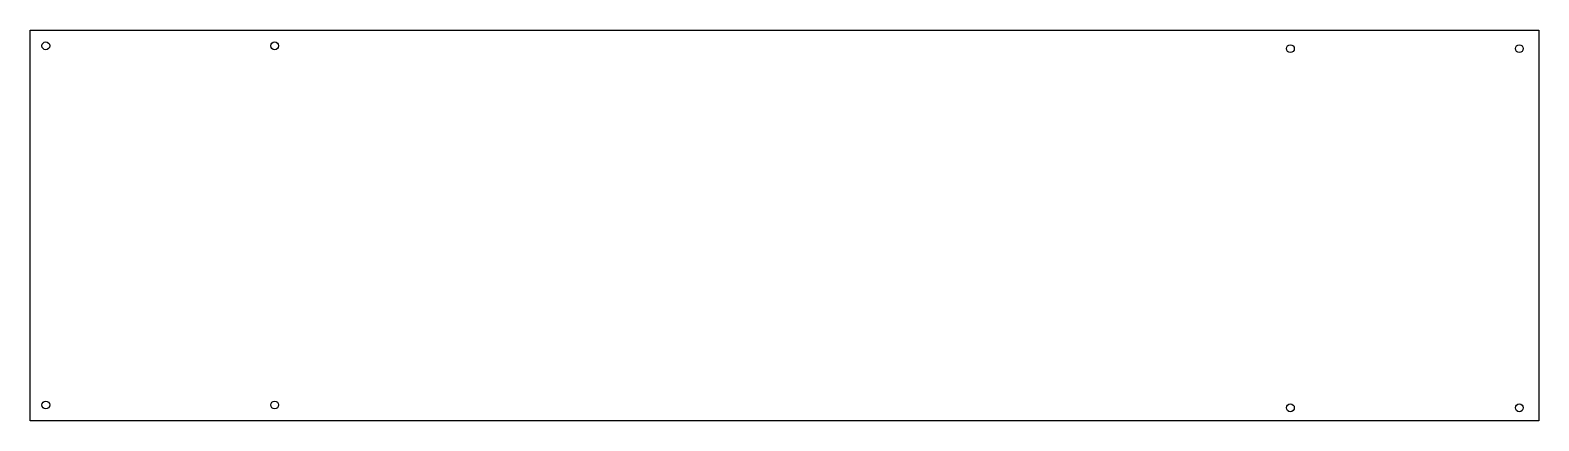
# Model space of a CAD drawing. Header units: millimetres. Extents: x 2721 to 3301, y 1776 to 1926.
import ezdxf

# ---------------------------------------------------------------- set-up
doc = ezdxf.new("R2010")
doc.units = ezdxf.units.MM

msp = doc.modelspace()

# ---------------------------------------------------------------- linework, layer by layer
msp.add_lwpolyline([(2721.14, 1926.33), (3301.14, 1926.33), (3301.14, 1776.25), (2721.14, 1776.25)], close=True)
for centre in [(2727.14, 1920.33), (2815.14, 1920.33), (3205.64, 1919.25), (3293.64, 1919.25), (2727.14, 1782.33), (2815.14, 1782.33), (3205.64, 1781.25), (3293.64, 1781.25)]:
    msp.add_circle(centre, 1.5)

doc.saveas('drawing.dxf')
